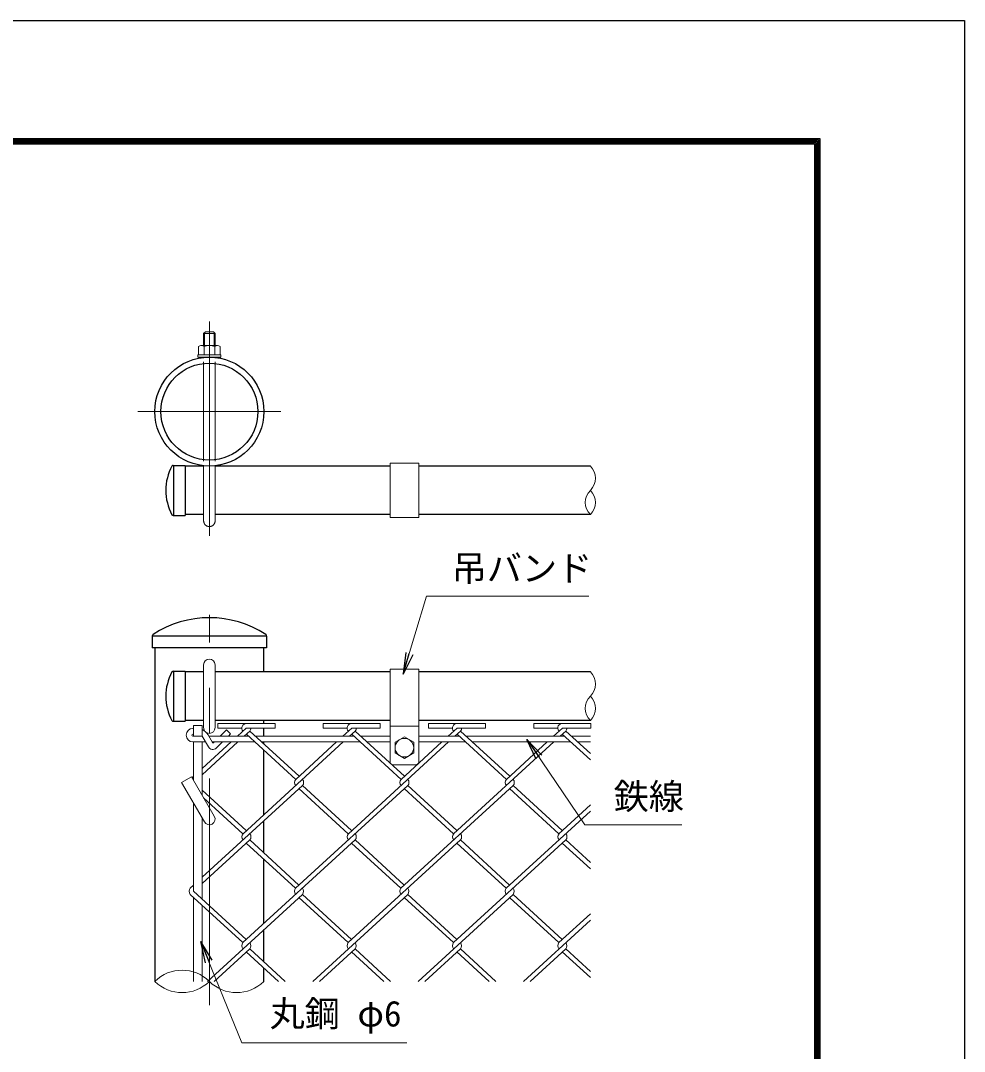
# Model space of a CAD drawing. Units: millimetres, scale not verified. Extents: x -6300 to 6300, y -4455 to 4455.
# Drawn here: x 3658 to 6300, y 1569 to 4455 of the extents above; entities that cross this region are included whole.
import ezdxf
from ezdxf.enums import TextEntityAlignment as Align

# ---------------------------------------------------------------- set-up
doc = ezdxf.new("R2010")
doc.units = ezdxf.units.MM
doc.header["$LTSCALE"] = 20
doc.linetypes.add('DASHED', pattern=[7.5, 6, -1.5])
doc.linetypes.add('USER1', pattern=[50.8, 31.75, -6.35, 6.35, -6.35])
for name, color, linetype, lineweight in [('0-0_D-STR1', 1, 'Continuous', 25), ('0-1_D-STR3', 3, 'Continuous', 13), ('0-2_D-BMK', 2, 'USER1', 13), ('0-3_D-STR2', 7, 'Continuous', 13), ('0-4_D-STR-DIM', 7, 'Continuous', 13), ('0-A_D-STR-TXT', 7, 'Continuous', 13), ('0-C_D-TTL', 7, 'Continuous', 25)]:
    doc.layers.add(name, color=color, linetype=linetype, lineweight=lineweight)
doc.layers.add('0-5_0', color=7, linetype='Continuous')
doc.styles.add('ＭＳ ゴシック', font='')
doc.styles.get('ＭＳ ゴシック').set_extended_font_data('MS Gothic')

# ---------------------------------------------------------------- blocks, each defined once
blk = doc.blocks.new('_Open')
at = {"layer": '0-5_0'}
blk.add_line((-20, 3.333), (0, 0), dxfattribs=at)
blk.add_lwpolyline([(-20, -3.333), (0, 0), (-20, 0)], dxfattribs=at)

msp = doc.modelspace()

# ---------------------------------------------------------------- linework, layer by layer
at = {"layer": '0-0_D-STR1'}
for p, q in [((4085.23, 3209.81), (4118.56, 3209.81)), ((4086.56, 3209.81), (4086.56, 3069.81)), ((4118.56, 3209.81), (4118.56, 3069.81)), ((4170.56, 3207.81), (4118.56, 3207.81)), ((4692.6, 3207.81), (4202.56, 3207.81)), ((5253.23, 3207.81), (4772.6, 3207.81)), ((4085.23, 3069.81), (4118.56, 3069.81)), ((4170.56, 3071.81), (4118.56, 3071.81)), ((4692.6, 3071.81), (4202.56, 3071.81)), ((5253.23, 3071.81), (4772.6, 3071.81)), ((4026.16, 2731.4), (4026.16, 2699.19)), ((4346.96, 2731.19), (4026.16, 2731.19)), ((4346.96, 2731.4), (4346.96, 2699.19)), ((4346.96, 2699.19), (4026.16, 2699.19)), ((4033.96, 2699.19), (4033.96, 1764.52)), ((4339.16, 2631.19), (4339.16, 2699.19)), ((4085.23, 2633.19), (4118.56, 2633.19)), ((4086.56, 2633.19), (4086.56, 2493.19)), ((4118.56, 2633.19), (4118.56, 2493.19)), ((4170.56, 2631.19), (4118.56, 2631.19)), ((4692.6, 2631.19), (4202.56, 2631.19)), ((5253.23, 2631.19), (4772.6, 2631.19)), ((4085.23, 2493.19), (4118.56, 2493.19)), ((4170.56, 2495.19), (4118.56, 2495.19)), ((4692.6, 2495.19), (4202.56, 2495.19)), ((4339.16, 2486.77), (4339.16, 2495.19)), ((5253.23, 2495.19), (4772.6, 2495.19)), ((4339.16, 2451.19), (4339.16, 2473.97)), ((4339.16, 2429.35), (4339.16, 2435.19)), ((4339.16, 2231.42), (4339.16, 2411.99)), ((4339.16, 2124.43), (4339.16, 2214.49)), ((4339.16, 1926.9), (4339.16, 2107.07)), ((4339.16, 1819.47), (4339.16, 1909.54)), ((4339.16, 1764.52), (4339.16, 1802.11))]:
    msp.add_line(p, q, dxfattribs=at)
for radius in [152.6, 135.8]:
    msp.add_circle((4186.56, 3360.41), radius, dxfattribs=at)
for centre, radius, start, end in [((4207.46, 3139.81), 142.9, 151.52136, 208.47864), ((4085.23, 3205.81), 4, 90, 147.70173), ((4085.23, 3073.81), 4, 212.29827, 270), ((4186.56, 2493.94), 289.24, 56.96759, 123.03241), ((4032.16, 2731.4), 6, 123.03241, 180), ((4340.96, 2731.4), 6, 0, 56.96759), ((4207.46, 2563.19), 142.9, 151.52136, 208.47864), ((4085.23, 2629.19), 4, 90, 147.70173), ((4085.23, 2497.19), 4, 212.29827, 270)]:
    msp.add_arc(centre, radius, start, end, dxfattribs=at)
at = {"layer": '0-1_D-STR3'}
for p, q in [((4173.36, 3545.41), (4173.36, 3581.81)), ((4175.36, 3583.81), (4197.76, 3583.81)), ((4202.56, 3579.01), (4197.76, 3583.81)), ((4199.76, 3545.41), (4199.76, 3581.81)), ((4170.56, 3545.41), (4170.56, 3579.01)), ((4202.56, 3545.41), (4202.56, 3579.01)), ((4156.56, 3519.41), (4156.56, 3542.61)), ((4162.88, 3545.41), (4209.14, 3545.41)), ((4171.56, 3542.61), (4171.56, 3519.41)), ((4201.56, 3542.61), (4201.56, 3519.41)), ((4216.56, 3519.41), (4216.56, 3542.61)), ((4154.56, 3519.41), (4218.56, 3519.41)), ((4154.56, 3513.01), (4154.56, 3519.41)), ((4170.56, 3512.17), (4170.56, 3513.01)), ((4170.56, 3221.53), (4170.56, 3499.29)), ((4202.56, 3512.17), (4202.56, 3513.01)), ((4202.56, 3221.53), (4202.56, 3499.29)), ((4170.56, 3054.32), (4170.56, 3208.65)), ((4202.56, 3054.32), (4202.56, 3208.65)), ((4692.6, 3215.81), (4692.6, 3063.81)), ((4772.6, 3215.81), (4692.6, 3215.81)), ((4772.6, 3215.81), (4772.6, 3063.81)), ((4772.6, 3063.81), (4692.6, 3063.81)), ((4170.56, 2475.19), (4170.56, 2651.19)), ((4202.56, 2475.19), (4202.56, 2651.19)), ((4692.6, 2639.19), (4692.6, 2379.19)), ((4772.6, 2639.19), (4692.6, 2639.19)), ((4772.6, 2639.19), (4772.6, 2379.19)), ((4140.56, 2473.19), (4142.56, 2473.19)), ((4140.56, 2457.19), (4142.56, 2457.19)), ((4142.56, 2451.19), (4142.56, 2481.19)), ((4142.56, 2481.19), (4166.56, 2481.19)), ((4166.56, 2451.19), (4166.56, 2481.19)), ((4216.84, 2451.19), (4234.94, 2468.87)), ((4772.6, 2479.19), (4692.6, 2479.19)), ((4140.56, 2451.19), (4166.56, 2451.19)), ((4140.56, 2435.19), (4175.76, 2435.19)), ((4142.56, 2327.4), (4142.56, 2435.19)), ((4166.56, 2451.19), (4183.88, 2421.07)), ((4166.56, 2285.83), (4166.56, 2435.19)), ((4185.02, 2451.19), (4296.38, 2451.19)), ((4194.22, 2435.19), (4313.84, 2435.19)), ((4205.8, 2418.04), (4223.36, 2435.19)), ((4315.33, 2451.19), (4591.29, 2451.19)), ((4332.79, 2435.19), (4608.75, 2435.19)), ((4610.24, 2451.19), (4692.6, 2451.19)), ((4627.7, 2435.19), (4692.6, 2435.19)), ((4706.6, 2434.15), (4732.6, 2449.19)), ((4706.6, 2434.15), (4706.6, 2404.22)), ((4732.6, 2449.19), (4758.6, 2434.15)), ((4758.6, 2434.15), (4758.6, 2404.22)), ((4772.6, 2451.19), (4886.2, 2451.19)), ((4772.6, 2435.19), (4903.66, 2435.19)), ((4905.15, 2451.19), (5181.11, 2451.19)), ((4922.61, 2435.19), (5198.57, 2435.19)), ((5200.06, 2451.19), (5253.23, 2451.19)), ((5217.52, 2435.19), (5253.23, 2435.19)), ((4764.6, 2371.19), (4700.6, 2371.19)), ((4108.99, 2321.54), (4136.7, 2337.54)), ((4108.99, 2321.54), (4172.7, 2211.19)), ((4136.7, 2337.54), (4200.42, 2227.19)), ((4142.56, 2016.98), (4142.56, 2263.4)), ((4166.56, 1994.99), (4166.56, 2221.83)), ((4142.56, 1764.52), (4142.56, 1999.62)), ((4166.56, 1764.52), (4166.56, 1977.63))]:
    msp.add_line(p, q, dxfattribs=at)
for points in [[(4175.36, 3583.81), (4170.56, 3579.01), (4202.56, 3579.01)], [(4154.56, 3513.01), (4218.56, 3513.01), (4218.56, 3519.41)], [(4182.75, 2455.14), (4196.47, 2431.28), (4200.46, 2435.19)], [(4239.73, 2451.19), (4246.12, 2457.43), (4234.94, 2468.87)], [(4706.6, 2404.22), (4732.6, 2389.19), (4758.6, 2404.22)]]:
    msp.add_lwpolyline(points, dxfattribs=at)
msp.add_circle((4732.6, 2419.19), 25.97, dxfattribs=at)
for centre, radius, start, end in [((4164.06, 3534.21), 11.26, 48.21899, 131.78101), ((4186.56, 3503.83), 41.58, 68.85295, 111.14705), ((4209.06, 3533.96), 11.44, 49.0514, 130.9486), ((4186.56, 2651.19), 16, 0, 180), ((4140.56, 2454.19), 19, 90, 270), ((4140.56, 2454.19), 3, 90, 270), ((4151.54, 2437.19), 36, 29.90854, 65.34129), ((4186.56, 2475.19), 16, 180, 0), ((4196.02, 2428.05), 14, 209.90854, 314.33561), ((4700.6, 2379.19), 8, 180, 270), ((4764.6, 2379.19), 8, 270, 0), ((4186.56, 2219.19), 16, 210, 30)]:
    msp.add_arc(centre, radius, start, end, dxfattribs=at)
at = {"layer": '0-1_D-STR3', "linetype": 'DASHED'}
msp.add_arc((4186.56, 3054.32), 16, 180, 0, dxfattribs=at)
at = {"layer": '0-2_D-BMK'}
for p, q in [((4186.56, 3012.32), (4186.56, 3612.32)), ((4386.56, 3360.41), (3986.56, 3360.41)), ((4186.56, 1697.85), (4186.56, 2791.19))]:
    msp.add_line(p, q, dxfattribs=at)
at = {"layer": '0-3_D-STR2'}
for p, q in [((4210.47, 2486.77), (4370.47, 2486.77)), ((4210.47, 2473.97), (4210.47, 2486.77)), ((4505.14, 2486.98), (4665.14, 2486.98)), ((4505.14, 2474.18), (4505.14, 2486.98)), ((4800.05, 2486.98), (4960.05, 2486.98)), ((4800.05, 2474.18), (4800.05, 2486.98)), ((5094.96, 2486.98), (5254.96, 2486.98)), ((5094.96, 2474.18), (5094.96, 2486.98)), ((5254.96, 2474.18), (5254.96, 2486.98)), ((4210.47, 2473.97), (4277.62, 2473.97)), ((4289.99, 2473.97), (4265.13, 2451.19)), ((4299.7, 2465.5), (4284.08, 2451.19)), ((4428.21, 2330.39), (4290.23, 2456.82)), ((4437.68, 2339.07), (4299.7, 2465.5)), ((4505.14, 2474.18), (4572.29, 2474.18)), ((4585.14, 2474.18), (4560.04, 2451.19)), ((4594.61, 2465.5), (4578.99, 2451.19)), ((4723.12, 2330.39), (4585.14, 2456.82)), ((4732.6, 2339.07), (4594.61, 2465.5)), ((4800.05, 2474.18), (4867.2, 2474.18)), ((4880.05, 2474.18), (4854.95, 2451.19)), ((4889.52, 2465.5), (4873.9, 2451.19)), ((5018.03, 2330.39), (4880.05, 2456.82)), ((5027.51, 2339.07), (4889.52, 2465.5)), ((5094.96, 2474.18), (5162.11, 2474.18)), ((5174.96, 2474.18), (5149.86, 2451.19)), ((5184.2, 2465.72), (5168.34, 2451.19)), ((5253.23, 2385.11), (5174.73, 2457.04)), ((5174.96, 2474.18), (5254.96, 2474.18)), ((5253.23, 2402.47), (5184.2, 2465.72)), ((4247.67, 2435.19), (4166.56, 2360.86)), ((4266.62, 2435.19), (4166.56, 2343.5)), ((4561.53, 2435.19), (4280.78, 2177.93)), ((4542.58, 2435.19), (4428.24, 2330.41)), ((4856.44, 2435.19), (4575.69, 2177.93)), ((4837.49, 2435.19), (4723.12, 2330.39)), ((5150.88, 2435.19), (4870.36, 2178.14)), ((5132.4, 2435.19), (5018.03, 2330.39)), ((4142.56, 2338.87), (4138.23, 2334.9)), ((4446.94, 2313.26), (4166.56, 2056.34)), ((4741.86, 2313.26), (4428, 2025.67)), ((4584.93, 2186.83), (4446.94, 2313.26)), ((5036.74, 2313.24), (4722.91, 2025.67)), ((4879.84, 2186.83), (4741.86, 2313.26)), ((5174.75, 2186.83), (5036.77, 2313.26)), ((4290.02, 2186.83), (4166.56, 2299.95)), ((4575.45, 2178.14), (4437.47, 2304.58)), ((4870.36, 2178.14), (4732.38, 2304.58)), ((5165.28, 2178.14), (5027.29, 2304.58)), ((4280.54, 2178.14), (4170.53, 2278.95)), ((5253.23, 2258.74), (5165.28, 2178.14)), ((5253.23, 2241.38), (5017.82, 2025.67)), ((4299.49, 2160.78), (4166.56, 2038.98)), ((4594.4, 2160.78), (4280.54, 1873.19)), ((4428, 2025.67), (4290.02, 2152.1)), ((4437.47, 2034.35), (4299.49, 2160.78)), ((4889.31, 2160.78), (4575.45, 1873.19)), ((4722.91, 2025.67), (4584.93, 2152.1)), ((4732.38, 2034.35), (4594.4, 2160.78)), ((5184.22, 2160.78), (4870.36, 1873.19)), ((5017.82, 2025.67), (4879.84, 2152.1)), ((5027.29, 2034.35), (4889.31, 2160.78)), ((5253.23, 2080.19), (5174.75, 2152.1)), ((5253.23, 2097.55), (5184.22, 2160.78)), ((4142.56, 2034.35), (4133.09, 2025.67)), ((4280.54, 1873.19), (4133.09, 2008.3)), ((4290.02, 1881.87), (4142.56, 2016.98)), ((4446.94, 2008.3), (4180.9, 1764.52)), ((4575.45, 1873.19), (4437.47, 1999.62)), ((4584.93, 1881.87), (4446.94, 2008.3)), ((4741.86, 2008.3), (4475.81, 1764.52)), ((4870.36, 1873.19), (4732.38, 1999.62)), ((4879.84, 1881.87), (4741.86, 2008.3)), ((5036.77, 2008.3), (4770.72, 1764.52)), ((5165.28, 1873.19), (5028.12, 1998.87)), ((5174.75, 1881.87), (5036.77, 2008.3)), ((5253.23, 1936.42), (5065.63, 1764.52)), ((5253.23, 1953.78), (5165.28, 1873.19)), ((4299.49, 1855.83), (4199.85, 1764.52)), ((4399.13, 1764.52), (4299.49, 1855.83)), ((4594.4, 1855.83), (4494.76, 1764.52)), ((4694.04, 1764.52), (4594.4, 1855.83)), ((4889.31, 1855.83), (4789.67, 1764.52)), ((4988.95, 1764.52), (4889.31, 1855.83)), ((5184.22, 1855.83), (5084.58, 1764.52)), ((5253.23, 1792.59), (5184.22, 1855.83)), ((4380.19, 1764.52), (4290.02, 1847.14)), ((4675.1, 1764.52), (4584.93, 1847.14)), ((4970.01, 1764.52), (4879.84, 1847.14)), ((5253.23, 1775.23), (5174.75, 1847.14))]:
    msp.add_line(p, q, dxfattribs=at)
for points in [[(4289.99, 2473.97), (4370.47, 2473.97), (4370.47, 2486.77)], [(4585.14, 2474.18), (4665.14, 2474.18), (4665.14, 2486.98)], [(4880.05, 2474.18), (4960.05, 2474.18), (4960.05, 2486.98)]]:
    msp.add_lwpolyline(points, dxfattribs=at)
for centre, start, end in [((4290.47, 2473.97), 95, 221.07291), ((4585.14, 2474.18), 95, 222.5), ((4880.05, 2474.18), 95, 222.5), ((5174.96, 2474.18), 85, 222.5), ((4290.23, 2474.18), 317.5, 359.03224), ((4585.14, 2474.18), 317.5, 0), ((4880.05, 2474.18), 317.5, 0), ((5174.96, 2474.18), 317.5, 0), ((4437.68, 2321.7), 137.5, 222.5), ((4437.68, 2321.7), 317.5, 42.5), ((4732.6, 2321.7), 137.5, 222.5), ((4732.6, 2321.7), 317.5, 42.5), ((5027.51, 2321.7), 137.5, 222.5), ((5027.51, 2321.7), 317.5, 42.5), ((4290.23, 2169.23), 137.5, 222.5), ((4290.23, 2169.23), 317.5, 42.5), ((4585.14, 2169.23), 137.5, 222.5), ((4585.14, 2169.23), 317.5, 42.5), ((4880.05, 2169.23), 137.5, 222.5), ((4880.05, 2169.23), 317.5, 42.5), ((5174.96, 2169.23), 137.5, 222.5), ((5174.96, 2169.23), 317.5, 42.5), ((4142.56, 2016.98), 137.5, 222.5), ((4437.47, 2016.98), 137.5, 222.5), ((4437.47, 2016.98), 317.5, 42.5), ((4732.38, 2016.98), 137.5, 222.5), ((4732.38, 2016.98), 317.5, 42.5), ((5027.29, 2016.98), 137.5, 222.5), ((5027.29, 2016.98), 317.5, 42.5), ((4289.99, 1864.48), 137.5, 222.5), ((4289.99, 1864.48), 317.5, 42.5), ((4584.9, 1864.48), 137.5, 222.5), ((4584.9, 1864.48), 317.5, 42.5), ((4879.81, 1864.48), 137.5, 222.5), ((4879.81, 1864.48), 317.5, 42.5), ((5174.73, 1864.48), 137.5, 222.5), ((5174.73, 1864.48), 317.5, 42.5)]:
    msp.add_arc(centre, 12.85, start, end, dxfattribs=at)
at = {"layer": '0-4_D-STR-DIM'}
for centre, radius, start, end in [((5219.01, 3173.81), 48.24, 315.18146, 44.81854), ((5287.44, 3105.81), 48.24, 135.18146, 224.81854), ((5219.01, 3105.81), 48.24, 315.18146, 44.81854), ((5219.01, 2597.19), 48.24, 315.18146, 44.81854), ((5287.44, 2529.19), 48.24, 135.18146, 224.81854), ((5219.01, 2529.19), 48.24, 315.18146, 44.81854), ((4110.26, 1687.73), 108.25, 45.18146, 134.81854), ((4110.26, 1841.3), 108.25, 225.18146, 314.81854), ((4262.86, 1841.3), 108.25, 225.18146, 314.81854)]:
    msp.add_arc(centre, radius, start, end, dxfattribs=at)
at = {"layer": '0-A_D-STR-TXT'}
for points in [[(5248.6, 2843.17), (4794.93, 2843.17), (4729.53, 2626.88)], [(5509.2, 2203.39), (5237.89, 2203.39), (5076.95, 2440.09)], [(4739.63, 1592.33), (4277.59, 1592.33), (4163.08, 1874.44)]]:
    msp.add_lwpolyline(points, dxfattribs=at)
at = {"layer": '0-C_D-TTL', "color": 2}
msp.add_lwpolyline([(-6299.52, 4455.34), (6300.48, 4455.34), (6300.48, -4454.66), (-6299.52, -4454.66)], close=True, dxfattribs=at)
at = {"layer": '0-C_D-TTL'}
for points in [[(-5894.52, 4125.34), (5895.48, 4125.34), (5895.48, -4124.66), (-5894.52, -4124.66)], [(-5890.77, 4121.59), (5891.73, 4121.59), (5891.73, -4120.91), (-5890.77, -4120.91)], [(-5887.02, 4117.84), (5887.98, 4117.84), (5887.98, -4117.16), (-5887.02, -4117.16)], [(-5883.27, 4114.09), (5884.23, 4114.09), (5884.23, -4113.41), (-5883.27, -4113.41)], [(-5879.52, 4110.34), (5880.48, 4110.34), (5880.48, -4109.66), (-5879.52, -4109.66)]]:
    msp.add_lwpolyline(points, close=True, dxfattribs=at)

# ---------------------------------------------------------------- block references
at = {"layer": '0-A_D-STR-TXT', "xscale": 3, "yscale": 3}
for p, rotation in [((4728.95, 2624.97), 253.17579), ((5075.83, 2441.74), 124.21291), ((4162.33, 1876.29), 112.09224)]:
    msp.add_blockref('_Open', p, dxfattribs=dict(at, rotation=rotation))

# ---------------------------------------------------------------- texts
at = {"layer": '0-A_D-STR-TXT', "style": 'ＭＳ ゴシック'}
for s, p in [('吊バンド', (4864.85, 2863.95)), ('鉄線', (5318.47, 2224.93)), ('丸鋼 φ6', (4355.11, 1616.54))]:
    msp.add_text(s, height=72.14, dxfattribs=at).set_placement(p, align=Align.BOTTOM_LEFT)

doc.saveas('drawing.dxf')
